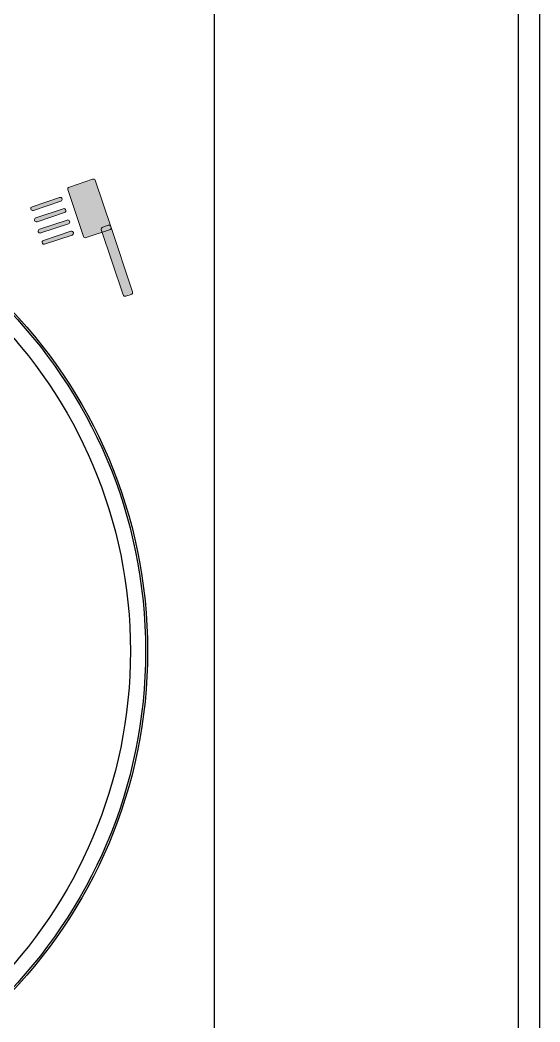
# Model space of a CAD drawing. Extents: x 14808 to 20058, y -13198 to -11680.
# Drawn here: x 19354.58 to 19363.14, y -12018.5 to -12001.99 of the extents above; entities that cross this region are included whole.
import ezdxf

# ---------------------------------------------------------------- set-up
doc = ezdxf.new("R2010")
doc.units = 0
doc.header["$LTSCALE"] = 7
doc.header["$MEASUREMENT"] = 0
doc.layers.add('Layer 5', color=7, linetype='CONTINUOUS')
doc.layers.add('전환', color=7, linetype='CONTINUOUS')

# ---------------------------------------------------------------- blocks, each defined once
blk = doc.blocks.new('block 1001')
at = {"layer": 'Layer 5', "color": 9, "lineweight": 25, "true_color": 0xc4c4c4}
blk.add_open_spline([(299.47, 140.495), (299.47, 157.902), (285.359, 172.012), (267.953, 172.012), (250.546, 172.012), (236.436, 157.902), (236.436, 140.495), (236.436, 123.088), (250.546, 108.977), (267.953, 108.977), (285.359, 108.977), (299.47, 123.088), (299.47, 140.495), (299.47, 140.495), (299.47, 140.495), (299.47, 140.495)], degree=3, knots=[0, 0, 0, 0, 1, 1, 1, 2, 2, 2, 3, 3, 3, 4, 4, 4, 5, 5, 5, 5], dxfattribs=at)
blk = doc.blocks.new('block 1002')
at = {"layer": 'Layer 5', "color": 9, "lineweight": 25, "true_color": 0xc4c4c4}
blk.add_open_spline([(300.47, 140.495), (300.47, 158.454), (285.911, 173.012), (267.953, 173.012), (249.994, 173.012), (235.436, 158.454), (235.436, 140.495), (235.436, 122.536), (249.994, 107.978), (267.953, 107.978), (285.911, 107.978), (300.47, 122.536), (300.47, 140.495), (300.47, 140.495), (300.47, 140.495), (300.47, 140.495)], degree=3, knots=[0, 0, 0, 0, 1, 1, 1, 2, 2, 2, 3, 3, 3, 4, 4, 4, 5, 5, 5, 5], dxfattribs=at)
blk = doc.blocks.new('block 1003')
at = {"layer": 'Layer 5', "color": 9, "lineweight": 25, "true_color": 0xc4c4c4}
blk.add_open_spline([(300.601, 140.495), (300.601, 158.526), (285.984, 173.143), (267.953, 173.143), (249.922, 173.143), (235.304, 158.526), (235.304, 140.495), (235.304, 122.463), (249.922, 107.847), (267.953, 107.847), (285.984, 107.847), (300.601, 122.463), (300.601, 140.495), (300.601, 140.495), (300.601, 140.495), (300.601, 140.495)], degree=3, knots=[0, 0, 0, 0, 1, 1, 1, 2, 2, 2, 3, 3, 3, 4, 4, 4, 5, 5, 5, 5], dxfattribs=at)
blk = doc.blocks.new('block 1015')
at = {"layer": 'Layer 5', "color": 9, "lineweight": 25, "true_color": 0xc4c4c4}
blk.add_lwpolyline([(325.01, 184.052), (325.01, 96.938)], dxfattribs=at)
blk = doc.blocks.new('block 1017')
at = {"layer": 'Layer 5', "color": 9, "lineweight": 25, "true_color": 0xc4c4c4}
blk.add_lwpolyline([(305.011, 97.132), (305.011, 183.858)], dxfattribs=at)
blk = doc.blocks.new('block 1086')
at = {"layer": 'Layer 5', "color": 9, "lineweight": 25, "true_color": 0xc4c4c4}
blk.add_lwpolyline([(326.452, 95.495), (326.452, 185.495)], dxfattribs=at)
blk = doc.blocks.new('block 2')
at = {"layer": 'Layer 5'}
for name in ['block 1086', 'block 1017', 'block 1015', 'block 1003', 'block 1002', 'block 1001']:
    blk.add_blockref(name, (0, 0), dxfattribs=at)

msp = doc.modelspace()

# ---------------------------------------------------------------- hatches: boundary and pattern name
at = {"layer": '전환', "true_color": 0x8a8a8d}
h = msp.add_hatch(color=252, dxfattribs=at)
h.dxf.hatch_style = 2
edge = h.paths.add_edge_path()
edge.add_spline(control_points=[(19355.626, -12005.561), (19355.63, -12005.576), (19355.65, -12005.582), (19355.669, -12005.576), (19355.669, -12005.576), (19356.053, -12005.448), (19356.053, -12005.448), (19356.073, -12005.441), (19356.085, -12005.424), (19356.08, -12005.41), (19356.08, -12005.41), (19355.819, -12004.63), (19355.819, -12004.63), (19355.815, -12004.615), (19355.795, -12004.609), (19355.776, -12004.615), (19355.776, -12004.615), (19355.392, -12004.743), (19355.392, -12004.743), (19355.372, -12004.75), (19355.361, -12004.767), (19355.365, -12004.781), (19355.365, -12004.781), (19355.626, -12005.561), (19355.626, -12005.561)], knot_values=[0, 0, 0, 0, 1, 1, 1, 2, 2, 2, 3, 3, 3, 4, 4, 4, 5, 5, 5, 6, 6, 6, 7, 7, 7, 8, 8, 8, 8], degree=3, periodic=0)
h = msp.add_hatch(color=252, dxfattribs=at)
h.dxf.hatch_style = 2
edge = h.paths.add_edge_path()
edge.add_spline(control_points=[(19354.799, -12005.129), (19354.799, -12005.129), (19355.252, -12004.977), (19355.252, -12004.977), (19355.269, -12004.972), (19355.279, -12004.953), (19355.273, -12004.936), (19355.267, -12004.919), (19355.249, -12004.91), (19355.232, -12004.915), (19355.232, -12004.915), (19354.778, -12005.067), (19354.778, -12005.067), (19354.761, -12005.072), (19354.752, -12005.091), (19354.757, -12005.108), (19354.763, -12005.125), (19354.782, -12005.134), (19354.799, -12005.129)], knot_values=[0, 0, 0, 0, 1, 1, 1, 2, 2, 2, 3, 3, 3, 4, 4, 4, 5, 5, 5, 6, 6, 6, 6], degree=3, periodic=0)
h = msp.add_hatch(color=252, dxfattribs=at)
h.dxf.hatch_style = 2
edge = h.paths.add_edge_path()
edge.add_spline(control_points=[(19354.861, -12005.314), (19354.861, -12005.314), (19355.314, -12005.163), (19355.314, -12005.163), (19355.331, -12005.157), (19355.34, -12005.139), (19355.335, -12005.122), (19355.329, -12005.105), (19355.311, -12005.095), (19355.293, -12005.101), (19355.293, -12005.101), (19354.84, -12005.252), (19354.84, -12005.252), (19354.823, -12005.258), (19354.814, -12005.277), (19354.819, -12005.293), (19354.825, -12005.311), (19354.843, -12005.32), (19354.861, -12005.314)], knot_values=[0, 0, 0, 0, 1, 1, 1, 2, 2, 2, 3, 3, 3, 4, 4, 4, 5, 5, 5, 6, 6, 6, 6], degree=3, periodic=0)
h = msp.add_hatch(color=252, dxfattribs=at)
h.dxf.hatch_style = 2
edge = h.paths.add_edge_path()
edge.add_spline(control_points=[(19354.922, -12005.5), (19354.922, -12005.5), (19355.376, -12005.348), (19355.376, -12005.348), (19355.393, -12005.343), (19355.402, -12005.324), (19355.397, -12005.307), (19355.391, -12005.29), (19355.372, -12005.281), (19355.356, -12005.287), (19355.356, -12005.287), (19354.902, -12005.438), (19354.902, -12005.438), (19354.885, -12005.444), (19354.875, -12005.462), (19354.881, -12005.479), (19354.887, -12005.496), (19354.905, -12005.505), (19354.922, -12005.5)], knot_values=[0, 0, 0, 0, 1, 1, 1, 2, 2, 2, 3, 3, 3, 4, 4, 4, 5, 5, 5, 6, 6, 6, 6], degree=3, periodic=0)
h = msp.add_hatch(color=252, dxfattribs=at)
h.dxf.hatch_style = 2
edge = h.paths.add_edge_path()
edge.add_spline(control_points=[(19356.279, -12006.522), (19356.285, -12006.539), (19356.305, -12006.548), (19356.324, -12006.541), (19356.324, -12006.541), (19356.409, -12006.513), (19356.409, -12006.513), (19356.428, -12006.507), (19356.439, -12006.488), (19356.433, -12006.471), (19356.433, -12006.471), (19356.074, -12005.392), (19356.074, -12005.392), (19356.068, -12005.375), (19356.048, -12005.367), (19356.029, -12005.373), (19356.029, -12005.373), (19355.944, -12005.402), (19355.944, -12005.402), (19355.925, -12005.408), (19355.914, -12005.427), (19355.919, -12005.444), (19355.919, -12005.444), (19356.279, -12006.522), (19356.279, -12006.522)], knot_values=[0, 0, 0, 0, 1, 1, 1, 2, 2, 2, 3, 3, 3, 4, 4, 4, 5, 5, 5, 6, 6, 6, 7, 7, 7, 8, 8, 8, 8], degree=3, periodic=0)
h = msp.add_hatch(color=252, dxfattribs=at)
h.dxf.hatch_style = 2
edge = h.paths.add_edge_path()
edge.add_spline(control_points=[(19354.984, -12005.685), (19354.984, -12005.685), (19355.438, -12005.534), (19355.438, -12005.534), (19355.455, -12005.528), (19355.464, -12005.51), (19355.458, -12005.493), (19355.453, -12005.476), (19355.434, -12005.467), (19355.417, -12005.472), (19355.417, -12005.472), (19354.964, -12005.623), (19354.964, -12005.623), (19354.947, -12005.629), (19354.938, -12005.648), (19354.943, -12005.665), (19354.949, -12005.682), (19354.967, -12005.691), (19354.984, -12005.685)], knot_values=[0, 0, 0, 0, 1, 1, 1, 2, 2, 2, 3, 3, 3, 4, 4, 4, 5, 5, 5, 6, 6, 6, 6], degree=3, periodic=0)

# ---------------------------------------------------------------- linework, layer by layer
at = {"layer": '전환', "lineweight": 0}
for points, knots in [([(19355.626, -12005.561), (19355.63, -12005.576), (19355.65, -12005.582), (19355.669, -12005.576), (19355.669, -12005.576), (19356.053, -12005.448), (19356.053, -12005.448), (19356.073, -12005.441), (19356.085, -12005.424), (19356.08, -12005.41), (19356.08, -12005.41), (19355.819, -12004.63), (19355.819, -12004.63), (19355.815, -12004.615), (19355.795, -12004.609), (19355.776, -12004.615), (19355.776, -12004.615), (19355.392, -12004.743), (19355.392, -12004.743), (19355.372, -12004.75), (19355.361, -12004.767), (19355.365, -12004.781), (19355.365, -12004.781), (19355.626, -12005.561), (19355.626, -12005.561)], [0, 0, 0, 0, 1, 1, 1, 2, 2, 2, 3, 3, 3, 4, 4, 4, 5, 5, 5, 6, 6, 6, 7, 7, 7, 8, 8, 8, 8]), ([(19354.799, -12005.129), (19354.799, -12005.129), (19355.252, -12004.977), (19355.252, -12004.977), (19355.269, -12004.972), (19355.279, -12004.953), (19355.273, -12004.936), (19355.267, -12004.919), (19355.249, -12004.91), (19355.232, -12004.915), (19355.232, -12004.915), (19354.778, -12005.067), (19354.778, -12005.067), (19354.761, -12005.072), (19354.752, -12005.091), (19354.757, -12005.108), (19354.763, -12005.125), (19354.782, -12005.134), (19354.799, -12005.129)], [0, 0, 0, 0, 1, 1, 1, 2, 2, 2, 3, 3, 3, 4, 4, 4, 5, 5, 5, 6, 6, 6, 6]), ([(19354.861, -12005.314), (19354.861, -12005.314), (19355.314, -12005.163), (19355.314, -12005.163), (19355.331, -12005.157), (19355.34, -12005.139), (19355.335, -12005.122), (19355.329, -12005.105), (19355.311, -12005.095), (19355.293, -12005.101), (19355.293, -12005.101), (19354.84, -12005.252), (19354.84, -12005.252), (19354.823, -12005.258), (19354.814, -12005.277), (19354.819, -12005.293), (19354.825, -12005.311), (19354.843, -12005.32), (19354.861, -12005.314)], [0, 0, 0, 0, 1, 1, 1, 2, 2, 2, 3, 3, 3, 4, 4, 4, 5, 5, 5, 6, 6, 6, 6]), ([(19354.922, -12005.5), (19354.922, -12005.5), (19355.376, -12005.348), (19355.376, -12005.348), (19355.393, -12005.343), (19355.402, -12005.324), (19355.397, -12005.307), (19355.391, -12005.29), (19355.372, -12005.281), (19355.356, -12005.287), (19355.356, -12005.287), (19354.902, -12005.438), (19354.902, -12005.438), (19354.885, -12005.444), (19354.875, -12005.462), (19354.881, -12005.479), (19354.887, -12005.496), (19354.905, -12005.505), (19354.922, -12005.5)], [0, 0, 0, 0, 1, 1, 1, 2, 2, 2, 3, 3, 3, 4, 4, 4, 5, 5, 5, 6, 6, 6, 6]), ([(19356.279, -12006.522), (19356.285, -12006.539), (19356.305, -12006.548), (19356.324, -12006.541), (19356.324, -12006.541), (19356.409, -12006.513), (19356.409, -12006.513), (19356.428, -12006.507), (19356.439, -12006.488), (19356.433, -12006.471), (19356.433, -12006.471), (19356.074, -12005.392), (19356.074, -12005.392), (19356.068, -12005.375), (19356.048, -12005.367), (19356.029, -12005.373), (19356.029, -12005.373), (19355.944, -12005.402), (19355.944, -12005.402), (19355.925, -12005.408), (19355.914, -12005.427), (19355.919, -12005.444), (19355.919, -12005.444), (19356.279, -12006.522), (19356.279, -12006.522)], [0, 0, 0, 0, 1, 1, 1, 2, 2, 2, 3, 3, 3, 4, 4, 4, 5, 5, 5, 6, 6, 6, 7, 7, 7, 8, 8, 8, 8]), ([(19354.984, -12005.685), (19354.984, -12005.685), (19355.438, -12005.534), (19355.438, -12005.534), (19355.455, -12005.528), (19355.464, -12005.51), (19355.458, -12005.493), (19355.453, -12005.476), (19355.434, -12005.467), (19355.417, -12005.472), (19355.417, -12005.472), (19354.964, -12005.623), (19354.964, -12005.623), (19354.947, -12005.629), (19354.938, -12005.648), (19354.943, -12005.665), (19354.949, -12005.682), (19354.967, -12005.691), (19354.984, -12005.685)], [0, 0, 0, 0, 1, 1, 1, 2, 2, 2, 3, 3, 3, 4, 4, 4, 5, 5, 5, 6, 6, 6, 6])]:
    msp.add_open_spline(points, degree=3, knots=knots, dxfattribs=at)

# ---------------------------------------------------------------- block references
at = {"layer": 'Layer 5', "xscale": 0.25, "yscale": 0.25, "zscale": 0.25}
msp.add_blockref('block 2', (19281.531, -12047.516), dxfattribs=at)

doc.saveas('drawing.dxf')
